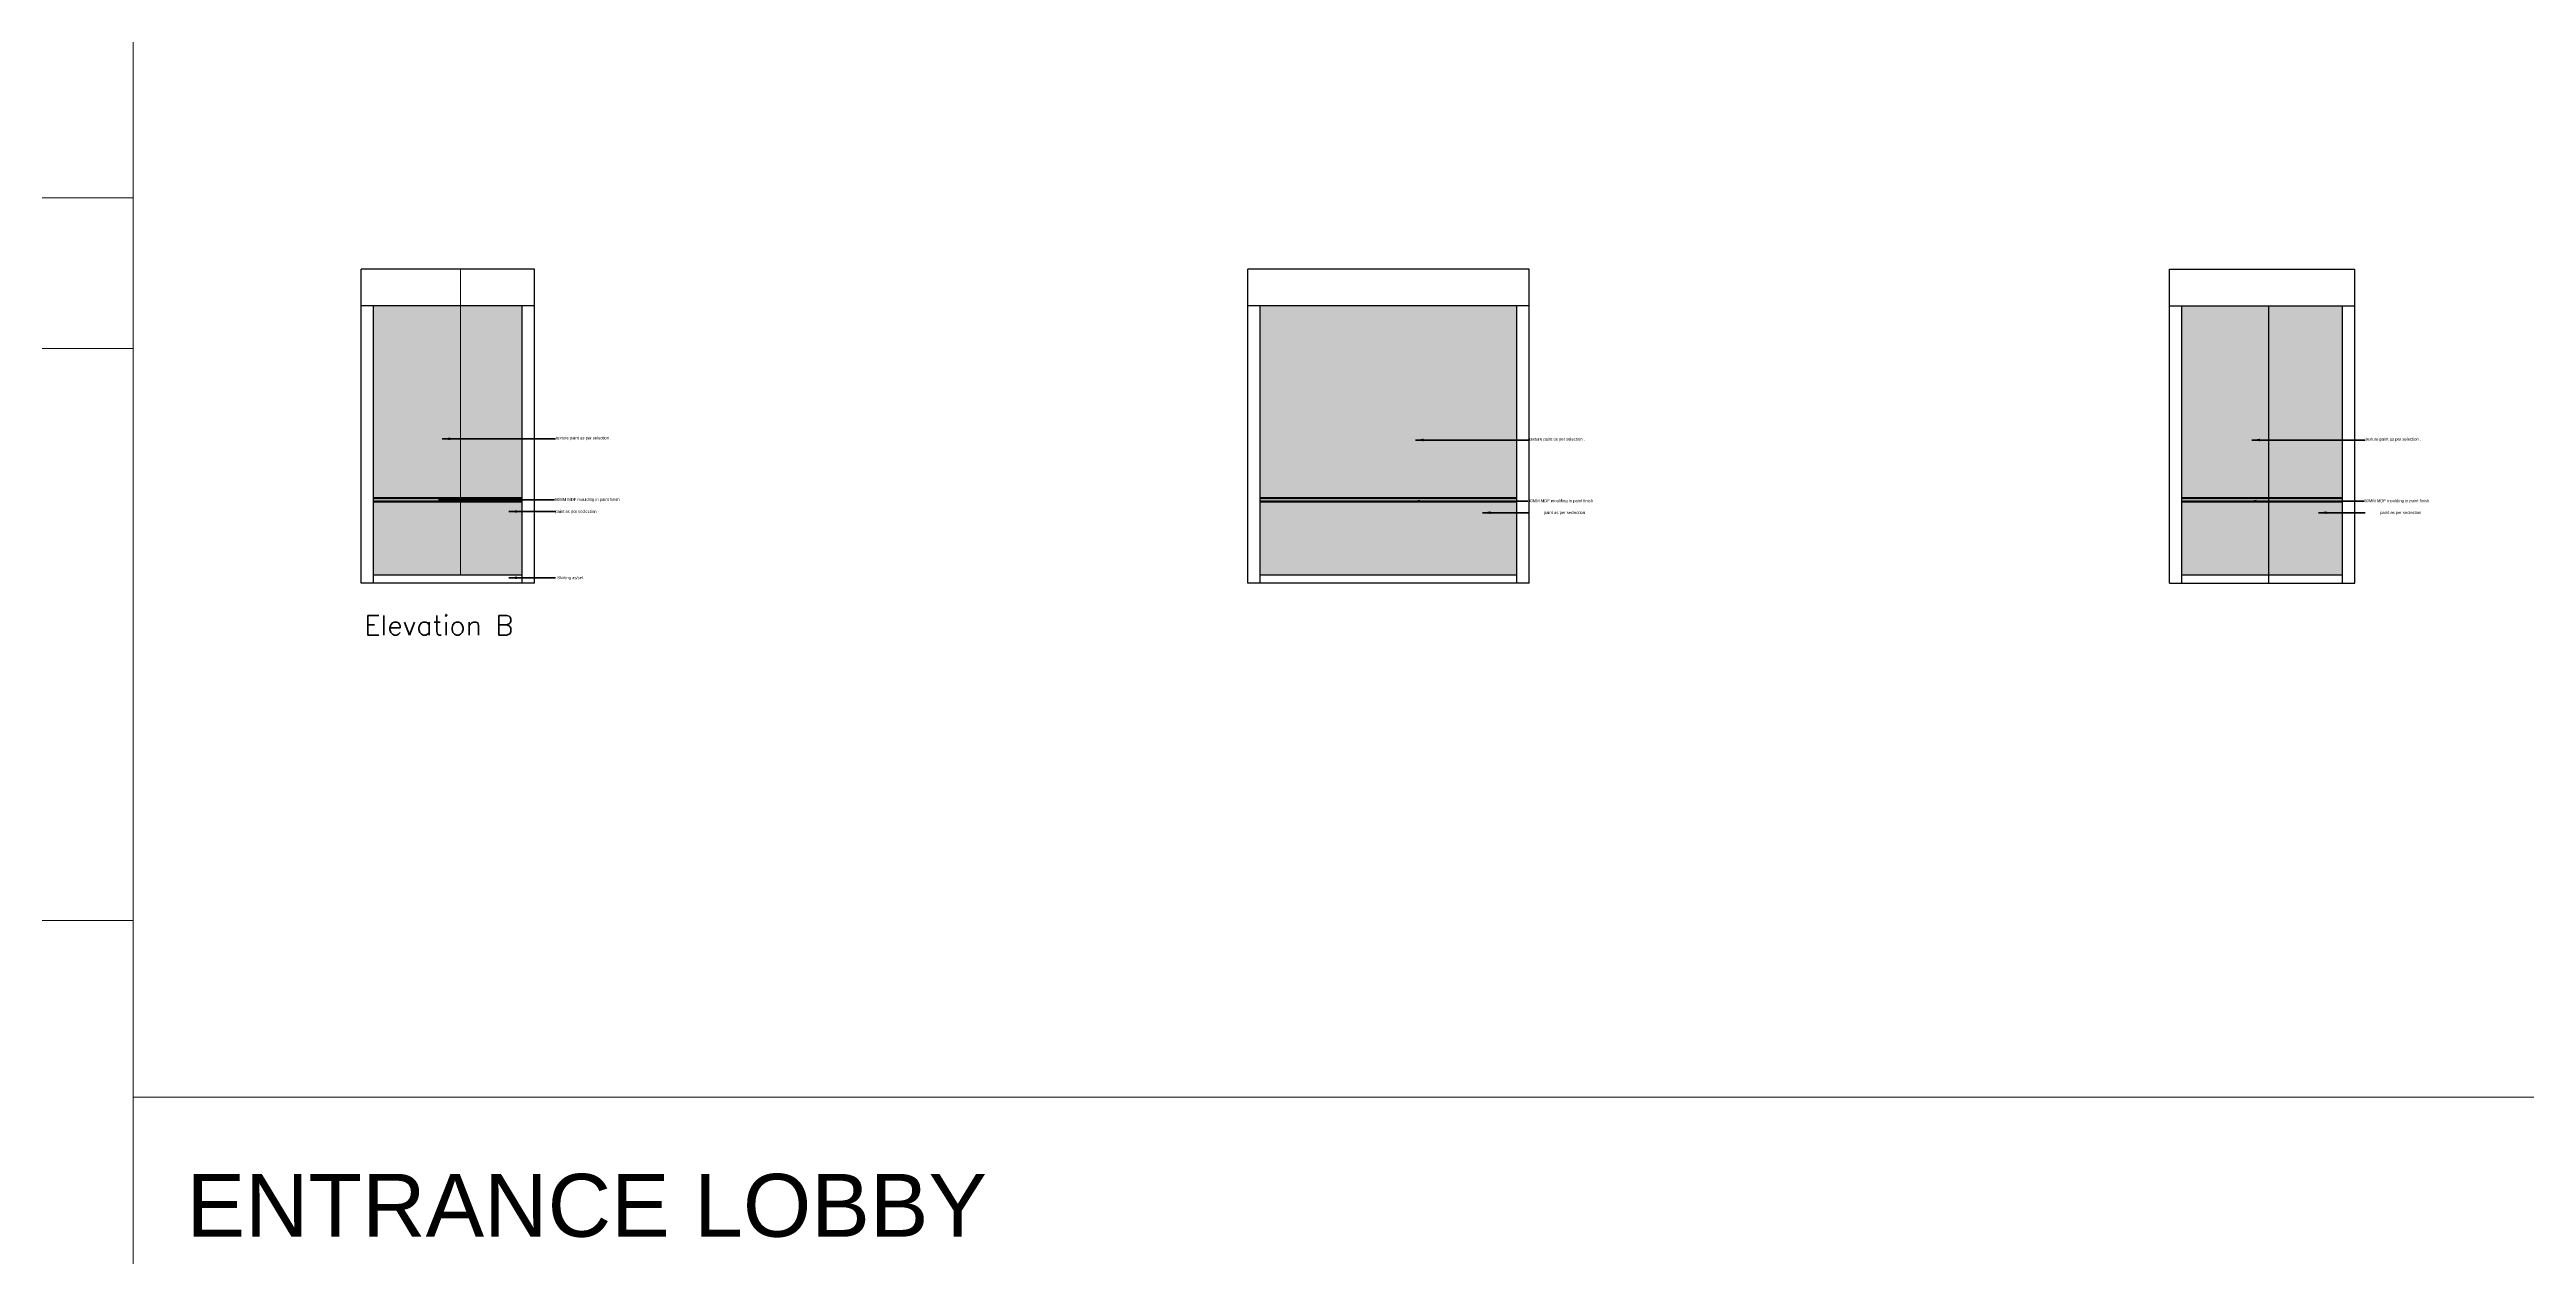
# Model space of a CAD drawing. Header units: millimetres. Extents: x 1464389 to 1998638, y -29162 to 256806.
# Drawn here: x 1614193 to 1644647, y 133348 to 148196 of the extents above; entities that cross this region are included whole.
import ezdxf

# ---------------------------------------------------------------- set-up
doc = ezdxf.new("R2010")
doc.units = ezdxf.units.MM
doc.header["$LTSCALE"] = 15
doc.layers.get('0').update_dxf_attribs({"lineweight": 5})
for name, color, linetype, lineweight in [('A-Hatch', 251, 'Continuous', 9), ('Hatch', 252, 'Continuous', 15), ('leader', 10, 'Continuous', 18), ('ledge wall line', 252, 'Continuous', 13), ('LS_DR_TEXT', 7, 'Continuous', 13)]:
    doc.layers.add(name, color=color, linetype=linetype, lineweight=lineweight)
for name, color, linetype in [('Layer 1', 7, 'Continuous'), ('Text', 250, 'Continuous'), ('Walls & Columns', 7, 'Continuous')]:
    doc.layers.add(name, color=color, linetype=linetype)
doc.styles.add('ARIAL', font='arial.ttf')
doc.styles.add('ROMANS', font='romans.shx')
doc.dimstyles.new('MD50', dxfattribs={"dimscale": 50, "dimtxt": 1.9, "dimasz": 1.3, "dimexe": 1.3, "dimexo": 2.38, "dimgap": 1, "dimtad": 1, "dimdec": 0, "dimzin": 3, "dimdsep": 46, "dimtxsty": 'ROMANS', "dimblk": 'OBLIQUE', "dimcen": -1.9, "dimdle": 1.3, "dimclrd": 150, "dimclre": 150, "dimclrt": 256, "dimadec": 0, "dimazin": 0, "dimtfac": 1, "dimtdec": 0, "dimtix": 1, "dimtmove": 2, "dimatfit": 3, "dimfxl": 1, "dimtolj": 1, "dimtzin": 3, "dimarcsym": 0})

# ---------------------------------------------------------------- blocks, each defined once
blk = doc.blocks.new('_Oblique')
at = {"color": 0, "linetype": 'ByBlock', "lineweight": -2}
blk.add_line((-0.5, -0.5), (0.5, 0.5), dxfattribs=at)

msp = doc.modelspace()

# ---------------------------------------------------------------- hatches: boundary and pattern name
at = {"layer": 'Hatch', "ltscale": 0.25, "true_color": 0xa953a0}
h = msp.add_hatch(dxfattribs=at)
h.set_pattern_fill('HOUND', color=215, scale=25)
h.set_pattern_definition([(0, (-173824.686, 91254.508), (158.75, 39.6875), [635, -317.5]), (90, (-173824.686, 91254.508), (-39.6875, -158.75), [635, -317.5])])
h.paths.add_polyline_path([(1656058, 145044.6), (1652901, 145044.6), (1652901, 142679.6), (1656058, 142679.6)])
h.paths.add_polyline_path([(1642386.7, 145044.6), (1640408.7, 145044.6), (1640408.7, 142679.6), (1642386.7, 142679.6)])
h.paths.add_polyline_path([(1632233.5, 145044.6), (1629077.2, 145044.6), (1629077.2, 142679.6), (1632233.5, 142679.6)])
h.paths.add_polyline_path([(1620003.8, 145044.6), (1618175.9, 145044.6), (1618175.9, 142679.6), (1620003.8, 142679.6)])
at = {"layer": 'ledge wall line', "ltscale": 0.25, "true_color": 0xccb97e}
h = msp.add_hatch(color=43, dxfattribs=at)
h.dxf.hatch_style = 1
h.paths.add_polyline_path([(1656058, 142629.6), (1652901, 142629.6), (1652901, 141729.6), (1656058, 141729.6)])
h.paths.add_polyline_path([(1642386.7, 142629.6), (1640408.7, 142629.6), (1640408.7, 141729.6), (1642386.7, 141729.6)])
h.paths.add_polyline_path([(1632233.5, 142629.6), (1629077.2, 142629.6), (1629077.2, 141729.6), (1632233.5, 141729.6)])
h.paths.add_polyline_path([(1620003.8, 142629.6), (1618175.9, 142629.6), (1618175.9, 141729.6), (1620003.8, 141729.6)])

# ---------------------------------------------------------------- linework, layer by layer
msp.add_line((1615220.4, 232978.4), (1615220.4, -21144.5))
at = {"ltscale": 0.25}
for p, q in [((1566247, 146369.9), (1615220.4, 146369.9)), ((1566247, 144519.3), (1615220.4, 144519.3)), ((1566247, 137483.3), (1615220.4, 137483.3)), ((1615220.4, 135308.3), (1662718.6, 135308.3))]:
    msp.add_line(p, q, dxfattribs=at)
at = {"layer": 'A-Hatch', "ltscale": 0.25}
msp.add_line((1619243.8, 145494.6), (1619243.8, 141729.6), dxfattribs=at)
at = {"layer": 'Walls & Columns', "ltscale": 0.25}
for p, q in [((1618025.9, 141629.6), (1618025.9, 145494.6)), ((1620153.8, 145494.6), (1618025.9, 145494.6)), ((1620153.8, 141629.6), (1620153.8, 145494.6)), ((1628927.2, 141629.6), (1628927.2, 145494.6)), ((1632383.5, 145494.6), (1628927.2, 145494.6)), ((1632383.5, 141629.6), (1632383.5, 145494.6)), ((1640258.7, 141629.6), (1640258.7, 145494.6)), ((1640258.7, 145494.6), (1642536.7, 145494.6)), ((1642536.7, 141629.6), (1642536.7, 145494.6)), ((1620153.8, 145044.6), (1618025.9, 145044.6)), ((1618175.9, 141629.6), (1618175.9, 145044.6)), ((1620003.8, 141629.6), (1620003.8, 145044.6)), ((1632383.5, 145044.6), (1628927.2, 145044.6)), ((1629077.2, 141629.6), (1629077.2, 145044.6)), ((1632233.5, 141629.6), (1632233.5, 145044.6)), ((1640258.7, 145044.6), (1642536.7, 145044.6)), ((1640408.7, 141629.6), (1640408.7, 145044.6)), ((1641476.7, 145044.6), (1641476.7, 141629.6)), ((1642386.7, 141629.6), (1642386.7, 145044.6)), ((1620003.8, 142679.6), (1618175.9, 142679.6)), ((1620003.8, 142669.6), (1618175.9, 142669.6)), ((1620003.8, 142639.6), (1618175.9, 142639.6)), ((1620003.8, 142629.6), (1618175.9, 142629.6)), ((1632233.5, 142679.6), (1629077.2, 142679.6)), ((1632233.5, 142669.6), (1629077.2, 142669.6)), ((1632233.5, 142639.6), (1629077.2, 142639.6)), ((1632233.5, 142629.6), (1629077.2, 142629.6)), ((1642386.7, 142679.6), (1640408.7, 142679.6)), ((1642386.7, 142669.6), (1640408.7, 142669.6)), ((1642386.7, 142639.6), (1640408.7, 142639.6)), ((1642386.7, 142629.6), (1640408.7, 142629.6))]:
    msp.add_line(p, q, dxfattribs=at)
for points in [[(1620153.8, 141629.6), (1618025.9, 141629.6)], [(1620003.8, 141729.6), (1618175.9, 141729.6)], [(1632383.5, 141629.6), (1628927.2, 141629.6)], [(1632233.5, 141729.6), (1629077.2, 141729.6)], [(1640258.7, 141629.6), (1642536.7, 141629.6)], [(1642386.7, 141729.6), (1640408.7, 141729.6)]]:
    msp.add_lwpolyline(points, dxfattribs=at)

# ---------------------------------------------------------------- texts
at = {"layer": 'Layer 1', "ltscale": 0.25, "style": 'ROMANS'}
msp.add_text('Elevation B', height=244.532, dxfattribs=at).set_placement((1618062.9, 140990.3))
at = {"layer": 'LS_DR_TEXT', "ltscale": 0.25, "char_height": 36.48, "width": 2655.202, "attachment_point": 3, "style": 'ARIAL'}
for s, insert in [('texture paint as per selection . ', (1621100.7, 143436.4)), ('texture paint as per selection . ', (1633068.6, 143421.6)), ('texture paint as per selection . ', (1643350.3, 143421.6)), ('50MM MDF moulding in paint finish ', (1621202, 142678.8)), ('paint as per seclection', (1620917.7, 142532.3)), ('50MM MDF moulding in paint finish ', (1633169.9, 142664)), ('50MM MDF moulding in paint finish ', (1643451.6, 142664)), ('paint as per seclection', (1633073, 142517.5)), ('paint as per seclection', (1643354.6, 142517.5)), ('Skirting as/sel.', (1620765.4, 141716.9))]:
    msp.add_mtext(s, dxfattribs=dict(at, insert=insert))
at = {"layer": 'Text', "color": 3, "style": 'ARIAL'}
msp.add_text('ENTRANCE LOBBY', height=773.265, dxfattribs=at).set_placement((1615876.3, 133591))

# ---------------------------------------------------------------- leaders
at = {"layer": 'leader', "color": 1, "ltscale": 0.25}
for points in [[(1619021.1, 143407), (1620415.5, 143407)], [(1630989.1, 143392.2), (1632383.5, 143392.2)], [(1641270.7, 143392.2), (1642665.1, 143392.2)], [(1618975.2, 142655.4), (1620400.1, 142655.4)], [(1619841.8, 142513), (1620415.5, 142513)], [(1630943.2, 142640.6), (1632368.1, 142640.6)], [(1641224.8, 142640.6), (1642649.7, 142640.6)], [(1631809.8, 142498.2), (1632383.5, 142498.2)], [(1642091.4, 142498.2), (1642665.1, 142498.2)], [(1619841.8, 141697.6), (1620415.5, 141697.6)]]:
    msp.add_leader(points, dimstyle='MD50', override={"dimtxt": 2, "dimasz": 2, "dimgap": 1, "dimtad": 0, "dimclrd": 256, "dimclre": 8, "dimclrt": 1, "dimfxl": 30, "dimlwd": 65535, "dimlwe": 65535, "dimarcsym": 2}, dxfattribs=at)

doc.saveas('drawing.dxf')
